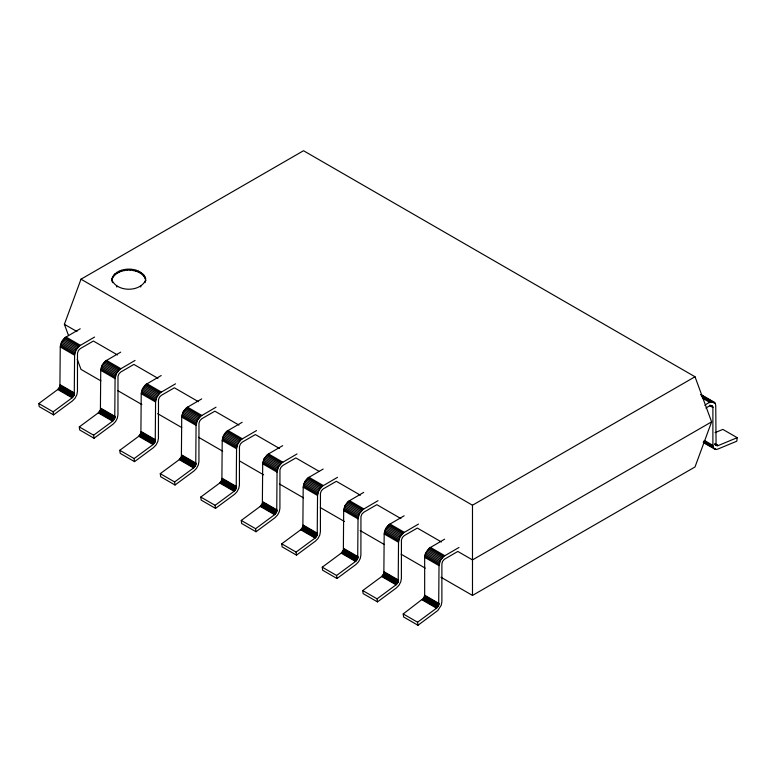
<?xml version="1.0" encoding="UTF-8"?>
<svg xmlns="http://www.w3.org/2000/svg" width="776" height="776" viewBox="0 0 776 776"><rect width="100%" height="100%" fill="white"/><g stroke="black" fill="none" stroke-linecap="round" stroke-linejoin="round"><path stroke-width="1.16" d="M111.967 278.341L111.967 280.97L111.967 280.049C117.205 292.28 140.417 292.28 145.655 280.049L145.655 280.97C144.802 265.654 115.372 265.305 111.967 279.263C117.205 267.031 140.417 267.031 145.655 279.263L145.655 278.341M695.005 376.758L472.487 505.225L472.487 595.425L695.005 466.958L711.611 421.853L695.005 376.758L303.513 150.728L80.995 279.195L64.389 324.3L68.54 335.571M117.457 354.933L93.401 341.042L80.326 348.589L78.483 350.432L77.503 352.964L77.454 391.434L76.814 394.839L75.039 398.233L72.517 400.843L53.544 414.879L39.198 406.595L38.8 403.539L57.773 389.513L59.917 386.506L60.247 346.94L61.585 341.906L64.98 337.676L80.209 328.781M53.544 414.879L53.146 411.823L72.119 397.797L74.273 394.79L74.593 355.224L75.932 350.189L79.336 345.96L94.556 337.065M157.945 378.31L133.889 364.419L120.823 371.976L118.98 373.809L117.991 376.341L117.952 414.811L117.312 418.215L115.527 421.61L113.015 424.22L94.041 438.256L79.695 429.972L79.288 426.916L98.261 412.89L100.414 409.883L100.734 370.317L102.073 365.283L105.478 361.053L120.697 352.159M94.041 438.256L93.634 435.2L112.607 421.174L114.761 418.167L115.081 378.601L116.419 373.566L119.824 369.337L135.043 360.442M198.433 401.687L174.387 387.806L161.311 395.353L159.468 397.186L158.488 399.718L158.44 438.188L157.8 441.592L156.024 444.988L153.502 447.597L134.529 461.633L120.183 453.349L119.785 450.293L138.758 436.267L140.902 433.26L141.222 393.694L142.571 388.66L145.966 384.43L161.195 375.535M134.529 461.633L134.132 458.577L153.105 444.551L155.249 441.544L155.569 401.978L156.917 396.943L160.312 392.714L175.541 383.819M238.93 425.064L214.874 411.183L201.799 418.73L199.956 420.563L198.976 423.095L198.937 461.565L198.297 464.979L196.512 468.365L193.99 470.974L175.017 485.01L160.671 476.726L160.273 473.67L179.246 459.644L181.4 456.637L181.72 417.071L183.058 412.037L186.463 407.807L201.682 398.912M175.017 485.01L174.619 481.954L193.593 467.928L195.746 464.921L196.066 425.355L197.405 420.32L200.809 416.091L216.029 407.196M279.418 448.441L255.362 434.56L242.296 442.107L240.453 443.94L239.464 446.472L239.425 484.942L238.785 488.356L237.01 491.741L234.488 494.351L215.515 508.387L201.168 500.103L200.771 497.057L219.734 483.021L221.887 480.024L222.208 440.448L223.546 435.414L226.951 431.184L242.17 422.29M215.515 508.387L215.117 505.331L234.09 491.305L236.234 488.298L236.554 448.732L237.902 443.697L241.297 439.468L256.526 430.573M318.868 471.216L295.86 457.937L282.784 465.484L280.941 467.317L279.961 469.849L279.913 508.319L279.273 511.733L277.498 515.118L274.976 517.728L256.002 531.764L241.656 523.48L241.258 520.434L260.232 506.398L262.375 503.401L262.695 463.825L264.044 458.791L267.439 454.561L282.668 445.666M256.002 531.764L255.605 528.718L274.578 514.682L276.731 511.685L277.051 472.109L278.39 467.074L281.785 462.845L297.014 453.95M360.404 495.195L336.347 481.314L323.282 488.861L321.429 490.694L320.449 493.226L320.41 531.696L319.77 535.11L317.985 538.495L315.463 541.105L296.5 555.141L282.144 546.857L281.746 543.811L300.719 529.775L302.873 526.778L303.193 487.202L304.531 482.168L307.936 477.938L323.155 469.043M296.5 555.141L296.092 552.095L315.066 538.059L317.219 535.062L317.539 495.486L318.878 490.451L322.282 486.222L337.502 477.327M400.891 518.572L376.845 504.691L363.769 512.238L361.926 514.081L360.947 516.603L360.898 555.073L360.258 558.487L358.483 561.872L355.961 564.482L336.988 578.518L322.641 570.234L322.244 567.188L341.217 553.152L343.361 550.155L343.681 510.579L345.029 505.545L348.424 501.315L363.653 492.42M336.988 578.518L336.59 575.472L355.563 561.436L357.707 558.439L358.027 518.863L359.375 513.828L362.77 509.599L377.999 500.704M441.389 541.949L417.333 528.068L404.257 535.615L402.414 537.458L401.435 539.98L401.386 578.45L400.746 581.864L398.971 585.25L396.449 587.868L377.475 601.895L363.129 593.611L362.731 590.565L381.705 576.529L383.858 573.532L384.178 533.956L385.517 528.922L388.912 524.692L404.141 515.807M377.475 601.895L377.078 598.849L396.051 584.813L398.204 581.816L398.524 542.24L399.863 537.205L403.268 532.976L418.487 524.081M711.611 421.853L472.487 559.913L457.821 551.445L444.25 559.331L442.553 561.446L441.884 563.958L441.884 601.827L441.243 605.241L437.829 610.499L417.973 625.272L403.627 616.988L403.219 613.942L423.803 598.063L424.666 595.202L424.666 557.333L425.432 553.579L429.409 548.069L444.629 539.184M417.973 625.272L417.575 622.226L436.539 608.19L438.692 605.193L439.012 565.617L440.351 560.582L443.756 556.353L458.975 547.468M715.045 432.649L722.854 429.4L737.2 437.683L736.802 441.195L717.829 449.071C715.288 450.497 712.513 448.062 712.892 445.366L712.892 407.497C712.688 403.307 707.372 406.993 705.995 408.166M704.938 405.46C707.44 402.511 715.938 399.126 715.753 405.838L716.073 445.046L718.227 445.56L737.2 437.683M701.097 394.664L714.415 402.356M700.641 394.683L714.987 402.967M701.737 395.876L711.98 401.793M712.339 401.997L715.414 403.772M701.795 396.73L711.02 402.055M702.843 398.389L710.021 402.531M710.67 405.285L712.717 406.469M709.768 405.169L712.843 406.944M709.817 405.722L712.892 407.497M715.152 443.785L718.227 445.56M714.706 443.93L717.781 445.705M715.307 444.57L717.363 445.754M714.919 444.532L716.966 445.715M704.686 440.632L712.892 445.366M703.735 441.049L712.96 446.375M703.948 441.942L713.173 447.267M703.279 442.116L716.093 449.459M703.337 442.592L715.307 449.372M80.995 279.195L472.487 505.225M64.389 324.3L76.96 331.556M65.979 336.997L80.326 345.281M106.477 360.374L120.823 368.658M146.965 383.751L161.311 392.035M187.452 407.128L201.799 415.412M227.95 430.505L242.296 438.789M268.438 453.882L282.784 462.166M308.926 477.259L323.282 485.543M349.423 500.636L363.769 508.92M389.911 524.013L404.257 532.297M430.408 547.39L444.755 555.674M64.98 337.676L79.336 345.96M105.478 361.053L119.824 369.337M145.966 384.43L160.312 392.714M186.463 407.807L200.809 416.091M226.951 431.184L241.297 439.468M267.439 454.561L281.785 462.845M307.936 477.938L322.282 486.222M348.424 501.315L362.77 509.599M388.912 524.692L403.268 532.976M429.409 548.069L443.756 556.353M64.02 338.53L78.366 346.814M104.508 361.907L118.854 370.191M145.005 385.284L159.352 393.568M185.493 408.661L199.839 416.945M225.981 432.038L240.327 440.322M266.478 455.415L280.825 463.699M306.966 478.792L321.312 487.076M347.454 502.169L361.81 510.453M387.951 525.546L402.298 533.83M428.439 548.923L442.786 557.207M63.108 339.539L77.454 347.823M103.606 362.916L117.952 371.2M144.094 386.293L158.44 394.577M184.581 409.67L198.937 417.954M225.079 433.047L239.425 441.331M265.567 456.433L279.913 464.708M306.064 479.81L320.41 488.094M346.552 503.188L360.898 511.471M387.04 526.564L401.386 534.848M427.537 549.942L441.884 558.225M62.293 340.674L76.64 348.957M102.781 364.051L117.127 372.334M143.279 387.428L157.625 395.712M183.766 410.805L198.113 419.089M224.254 434.191L238.61 442.465M264.752 457.568L279.098 465.852M305.24 480.945L319.586 489.229M345.737 504.322L360.083 512.606M386.225 527.699L400.571 535.983M426.713 551.076L441.059 559.36M61.585 341.906L75.932 350.189M102.073 365.283L116.419 373.566M142.571 388.66L156.917 396.943M183.058 412.037L197.405 420.32M223.546 435.414L237.902 443.697M264.044 458.791L278.39 467.074M304.531 482.168L318.878 490.451M345.029 505.545L359.375 513.828M385.517 528.922L399.863 537.205M426.005 552.299L440.351 560.582M61.013 343.176L75.359 351.46M101.501 366.553L115.847 374.837M141.998 389.93L156.345 398.214M182.486 413.307L196.832 421.591M222.974 436.694L237.32 444.978M263.471 460.071L277.818 468.355M303.959 483.448L318.305 491.732M344.447 506.825L358.803 515.109M384.945 530.202L399.291 538.486M425.432 553.579L439.779 561.863M60.586 344.466L74.933 352.75M101.084 367.843L115.43 376.127M141.571 391.23L155.918 399.504M182.059 414.607L196.406 422.891M222.557 437.984L236.903 446.268M263.045 461.361L277.391 469.645M303.532 484.738L317.888 493.022M344.03 508.115L358.376 516.399M384.518 531.492L398.864 539.776M425.015 554.869L439.361 563.153M60.334 345.737L74.68 354.021M100.822 369.114L115.168 377.398M141.31 392.491L155.656 400.775M181.807 415.868L196.153 424.152M222.295 439.245L236.641 447.529M262.783 462.622L277.139 470.906M303.28 485.999L317.626 494.283M343.768 509.376L358.114 517.66M384.265 532.753L398.612 541.037M424.753 556.13L439.1 564.414M60.247 346.94L74.593 355.224M100.734 370.317L115.081 378.601M141.222 393.694L155.569 401.978M181.72 417.071L196.066 425.355M222.208 440.448L236.554 448.732M262.695 463.825L277.051 472.109M303.193 487.202L317.539 495.486M343.681 510.579L358.027 518.863M384.178 533.956L398.524 542.24M424.666 557.333L439.012 565.617M100.928 380.909L80.995 369.395L77.251 359.249M117.729 390.6L141.862 404.538M157.615 413.627L181.749 427.566M198.549 437.266L222.683 451.205M239.483 460.895L263.617 474.834M279.36 483.923L303.503 497.862M320.294 507.562L344.437 521.491M360.18 530.58L384.324 544.519M401.114 554.219L425.258 568.158M441.001 577.247L472.487 595.425M60.247 384.799L74.593 393.083M100.734 408.176L115.081 416.46M141.222 431.553L155.569 439.837M181.72 454.94L196.066 463.214M222.208 478.317L236.554 486.6M262.695 501.694L277.051 509.977M303.193 525.071L317.539 533.355M343.681 548.448L358.027 556.731M384.178 571.825L398.524 580.108M424.666 595.202L439.012 603.486M60.208 385.352L74.554 393.636M100.696 408.729L115.042 417.013M141.193 432.106L155.54 440.39M181.681 455.483L196.027 463.767M222.169 478.86L236.515 487.144M262.666 502.237L277.013 510.521M303.154 525.614L317.5 533.898M343.642 548.991L357.998 557.275M384.139 572.368L398.486 580.652M424.627 595.745L438.974 604.029M60.101 385.924L74.447 394.208M100.589 409.301L114.935 417.585M141.077 432.678L155.433 440.962M181.574 456.055L195.921 464.339M222.062 479.432L236.408 487.716M262.56 502.809L276.906 511.093M303.047 526.186L317.394 534.47M343.535 549.563L357.881 557.847M384.033 572.94L398.379 581.224M424.52 596.317L438.867 604.601M59.917 386.506L74.273 394.79M100.414 409.883L114.761 418.167M140.902 433.26L155.249 441.544M181.4 456.637L195.746 464.921M221.887 480.024L236.234 488.298M262.375 503.401L276.731 511.685M302.873 526.778L317.219 535.062M343.361 550.155L357.707 558.439M383.858 573.532L398.204 581.816M424.346 596.909L438.692 605.193M59.684 387.098L74.03 395.382M100.172 410.475L114.518 418.759M140.66 433.852L155.016 442.136M181.157 457.229L195.504 465.513M221.645 480.606L235.991 488.89M262.142 503.983L276.489 512.267M302.63 527.36L316.977 535.644M343.118 550.737L357.464 559.021M383.616 574.114L397.962 582.398M424.103 597.491L438.45 605.775M59.383 387.66L73.73 395.944M99.871 411.037L114.218 419.321M140.369 434.424L154.715 442.708M180.856 457.801L195.203 466.085M221.344 481.178L235.691 489.462M261.842 504.555L276.188 512.839M302.33 527.932L316.676 536.216M342.827 551.309L357.173 559.593M383.315 574.686L397.661 582.97M423.803 598.063L438.149 606.347M59.034 388.204L73.38 396.488M99.522 411.581L113.868 419.865M140.019 434.958L154.366 443.241M180.507 458.335L194.854 466.618M220.995 481.712L235.341 489.995M261.493 505.089L275.839 513.372M301.98 528.466L316.327 536.75M342.468 551.843L356.824 560.127M382.966 575.229L397.312 583.503M423.454 598.606L437.8 606.89M58.636 388.698L72.992 396.982M99.134 412.075L113.48 420.359M139.622 435.452L153.968 443.736M180.119 458.829L194.466 467.113M220.607 482.206L234.953 490.49M261.095 505.583L275.441 513.867M301.592 528.96L315.939 537.244M342.08 552.347L356.426 560.621M382.568 575.724L396.924 584.008M423.065 599.101L437.412 607.385M58.219 389.135L72.566 397.419M98.707 412.512L113.053 420.796M139.205 435.889L153.551 444.173M179.692 459.276L194.039 467.559M220.18 482.653L234.527 490.936M260.678 506.03L275.024 514.313M301.166 529.407L315.512 537.69M341.653 552.784L356.009 561.067M382.151 576.161L396.497 584.444M422.639 599.538L436.985 607.821M57.773 389.513L72.119 397.797M98.261 412.89L112.607 421.174M138.758 436.267L153.105 444.551M179.246 459.644L193.593 467.928M219.734 483.021L234.09 491.305M260.232 506.398L274.578 514.682M300.719 529.775L315.066 538.059M341.217 553.152L355.563 561.436M381.705 576.529L396.051 584.813M422.192 599.906L436.539 608.19M38.8 403.539L53.146 411.823M79.288 426.916L93.634 435.2M119.785 450.293L134.132 458.577M160.273 473.67L174.619 481.954M200.771 497.057L215.117 505.331M241.258 520.434L255.605 528.718M281.746 543.811L296.092 552.095M322.244 567.188L336.59 575.472M362.731 590.565L377.078 598.849M403.219 613.942L417.575 622.226M145.151 276.673L145.151 277.595M145.151 281.727L145.151 282.639M144.142 275.073L144.142 275.994M142.668 273.598L142.668 274.52M140.766 272.289L140.766 273.21M140.766 286.101L140.766 287.023M138.516 271.202L138.516 272.124M135.965 270.349L135.965 271.27M133.191 269.767L133.191 270.688M130.29 269.476L130.29 270.387M127.342 269.476L127.342 270.387M124.441 269.767L124.441 270.688M121.667 270.349L121.667 271.27M119.116 271.202L119.116 272.124M116.856 272.289L116.856 273.21M116.856 286.101L116.856 287.023M114.964 273.598L114.964 274.52M113.49 275.073L113.49 275.994M112.481 276.673L112.481 277.595M112.481 281.727L112.481 282.639"/></g></svg>
